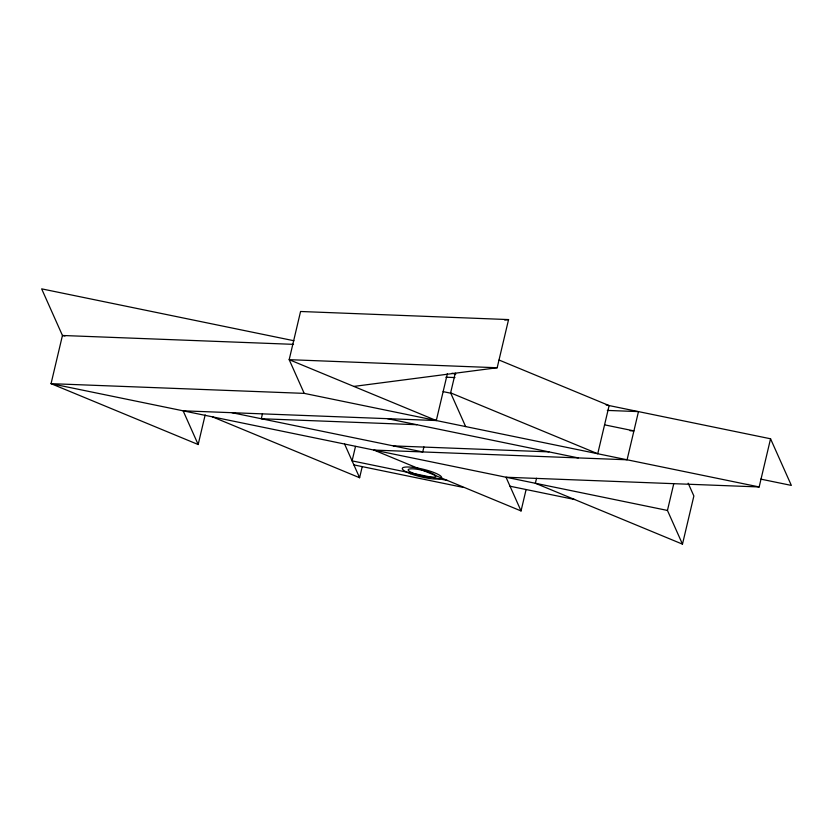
<?xml version="1.0" encoding="UTF-8"?>
<svg xmlns="http://www.w3.org/2000/svg" width="833" height="833" viewBox="0 0 833 833"><rect width="100%" height="100%" fill="white"/><g stroke="black" fill="none" stroke-linecap="round" stroke-linejoin="round"><path stroke-width="1.25" d="M293.966 340.749L41.65 288.853L62.444 335.48L51.052 383.659L198.171 444.53L205.178 414.886M262.478 413.709L261.291 418.739L416.844 424.705M355.504 446.426L352.088 460.878L447.488 480.506M212.488 416.864L359.606 477.736L362.23 466.615M423.914 446.915L422.727 451.934L231.938 412.699M198.171 444.53L183.135 410.825L436.294 420.54L447.404 373.569M465.647 426.579L450.622 392.864L455.287 373.111M353.838 386.418L497.176 367.749L508.567 319.58L300.567 311.49L289.186 359.669L304.212 393.374L759.165 486.951L770.556 438.783L606.174 404.963M607.319 410.419L638.474 411.606L627.082 459.785L373.923 450.07L521.041 510.941L526.008 489.939M536.556 478.246L535.359 483.265L682.477 544.147L693.868 495.979L688.162 483.192M682.477 544.147L667.452 510.442L673.689 484.046M504.725 320.08L508.567 319.58M293.528 344.352L62.444 335.48L64.995 336.011M497.176 367.749L289.186 359.669L436.294 420.54M445.884 377.214L454.964 377.557M304.212 393.374L51.052 383.659L667.452 510.442M630.06 430.734L633.913 430.88L604.571 424.84M393.374 445.905L548.937 451.871M759.165 486.951L506.016 477.236L521.041 510.941M451.975 373.257L455.797 374.038M443.135 391.635L450.466 393.145M760.768 479.121L791.35 485.41L770.556 438.783M387.501 418.666L578.279 457.911M510.015 486.222L574.593 499.498M353.89 464.908L462.721 487.295L462.461 486.701M499.082 360.043L609.121 405.577L597.73 453.746L450.622 392.864M344.581 444.031L359.606 477.736M410.752 473.821A20.19 3.957 13.3 0 0 441.542 477.798A20.19 3.957 13.3 0 0 413.501 467.438A20.19 3.957 13.3 0 0 410.752 473.821M414.105 473.581A14.13 2.77 13.3 0 0 435.659 476.361A14.13 2.77 13.3 0 0 416.031 469.114A14.13 2.77 13.3 0 0 414.105 473.581"/></g></svg>
